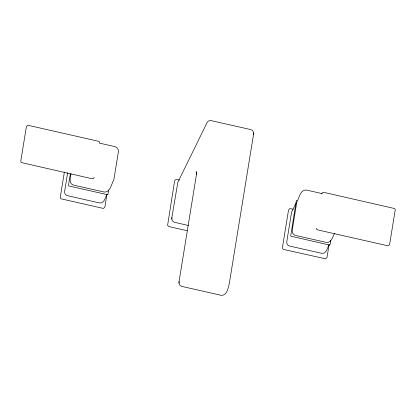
<?xml version="1.0" encoding="UTF-8"?>
<svg xmlns="http://www.w3.org/2000/svg" width="416" height="416" viewBox="0 0 416 416"><rect width="100%" height="100%" fill="white"/><g stroke="black" fill="none" stroke-linecap="round" stroke-linejoin="round"><path stroke-width="0.62" d="M99.762 143.198L99.502 141.898L98.55 141.284L28.356 125.367L27.274 125.523L26.359 126.797L20.81 160.93L20.847 161.808L21.429 162.583L92.212 178.76L93.293 178.604L94.208 177.33M188.391 225.472L174.507 222.321C171.527 221.588 171.512 218.218 172.162 215.842L177.809 182.416L206.986 122.762C207.709 121.217 209.472 120.255 211.172 120.624L250.916 129.636C253.9 130.369 253.916 133.739 253.266 136.12L229.32 283.358C228.254 287.784 227.001 295.537 221.426 295.376L181.678 286.364C178.662 285.626 178.729 282.266 179.327 279.88L196.149 176.446L196.55 173.285L196.477 174.34L196.196 171.605L196.508 172.437M179.093 281.57L178.989 283.078M171.818 219.04L171.855 218.504M171.896 217.88L171.922 217.532M253.505 134.43L253.531 134.077M253.573 133.458L253.609 132.922M64.345 172.25L60.315 197.018L60.362 197.974L60.996 198.817L103.48 208.452L104.858 207.116L106.922 194.418M67.662 172.728L64.662 191.173C64.303 193.185 65.468 195.239 67.527 195.692L99.663 202.977C104.442 203.689 105.071 197.252 107.058 194.386M70.34 173.904L68.468 185.411L68.801 185.931L107.422 194.688L107.936 194.36L108.664 189.883M71.048 173.888C70.278 177.476 68.468 183.872 73.648 185.12L104.094 192.02C110.516 192.712 111.228 183.94 113.833 179.878L118.342 152.157C118.784 149.682 117.348 147.155 114.816 146.598L99.902 143.213M329.061 244.785L326.997 257.488L325.619 258.825L283.774 249.475L282.74 248.804L282.454 247.39L288.548 209.919L289.926 208.582L293.14 209.175M330.798 240.256L330.07 244.728L329.555 245.06L290.675 236.132L296.322 200.621L296.837 200.288M321.792 193.788L322.707 192.509L323.788 192.358L394.571 208.536L395.153 209.31L395.19 210.184L389.641 244.322L388.726 245.596L387.644 245.747L317.45 229.835L316.498 229.216L316.233 228.202M334.526 233.464C332.618 236.772 331.391 243.303 326.232 242.393L295.786 235.487C293.254 234.931 291.819 232.404 292.261 229.923L296.769 202.207C299.374 198.146 300.087 189.368 306.509 190.06L322.041 193.586M329.196 244.759C327.21 247.619 326.576 254.062 321.802 253.349L289.666 246.059C287.607 245.606 286.437 243.558 286.801 241.54L291.559 212.285L295.459 204.126L296.109 203.523M179.348 180.092C177.845 179.598 175.188 178.792 174.606 180.955L167.601 225.363L168.984 226.585L187.164 230.708"/></g></svg>
